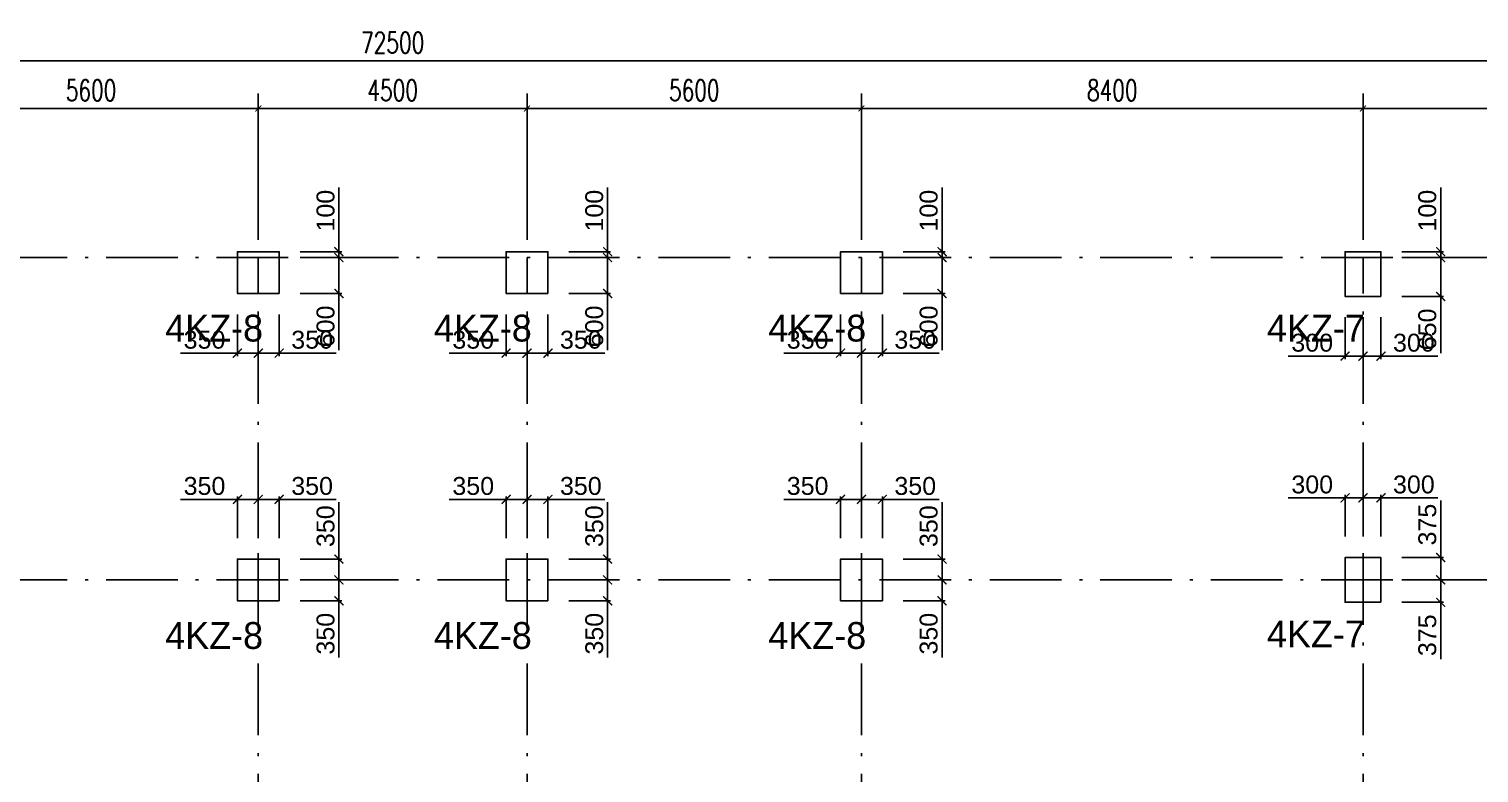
# Model space of a CAD drawing. Header units: millimetres. Extents: x -3831 to 465700, y 39900 to 106100.
# Drawn here: x 230160 to 254442, y 92665 to 105131 of the extents above; entities that cross this region are included whole.
import ezdxf

# ---------------------------------------------------------------- set-up
doc = ezdxf.new("R2010")
doc.units = ezdxf.units.MM
doc.linetypes.add('线型2', pattern=[1850, 1200, -300, 50, -300])
for name, color, linetype in [('AXIS', 3, 'Continuous'), ('column_dim', 90, 'Continuous'), ('DOTE', 10, '线型2')]:
    doc.layers.add(name, color=color, linetype=linetype)
doc.layers.add('S_Cl', color=2, linetype='Continuous', lineweight=25)
doc.layers.add('S_ColumFocus', color=2, linetype='Continuous', lineweight=9)
doc.styles.add('_TCH_DIM_T3', font='SIMPLEX', dxfattribs={"width": 0.705882, "bigfont": 'GBCBIG'})
doc.styles.get("Standard").update_dxf_attribs({"font": 'arial.ttf'})
doc.styles.add('xxxx', font='RIF.ttf')
doc.dimstyles.new('_TCH_ARCH&&100', dxfattribs={"dimtxt": 297.5, "dimasz": 100, "dimexe": 250, "dimexo": 300, "dimgap": 126.25, "dimtad": 1, "dimdec": 0, "dimzin": 0, "dimdsep": 46, "dimtxsty": '_TCH_DIM_T3', "dimblk": 'ARCHTICK', "dimcen": 0.09, "dimclrt": 7, "dimazin": 2, "dimtfac": 1, "dimtdec": 0, "dimtix": 1, "dimtmove": 2, "dimatfit": 3, "dimfxl": 100, "dimtolj": 1, "dimtzin": 0, "dimarcsym": 0})
doc.dimstyles.new('ISO-25', dxfattribs={"dimtxt": 2.5, "dimasz": 2.5, "dimexe": 1.25, "dimexo": 0.625, "dimtad": 1, "dimtxsty": 'Standard', "dimcen": 2.5, "dimadec": 0, "dimazin": 0, "dimtfac": 1, "dimtmove": 0, "dimatfit": 3, "dimfxl": 1, "dimarcsym": 0})

# ---------------------------------------------------------------- blocks, each defined once
blk = doc.blocks.new('_ArchTick')
at = {"color": 0, "linetype": 'ByBlock', "const_width": 0.15}
blk.add_lwpolyline([(-0.5, -0.5), (0.5, 0.5)], dxfattribs=at)
blk = doc.blocks.new('*D1062')
at = {"layer": 'column_dim', "color": 0, "lineweight": -2, "transparency": 16777216}
for p, q in [((253150, 101300), (253850, 101300)), ((253800, 101300), (253800, 100650)), ((253150, 100650), (253850, 100650)), ((253800, 100650), (253800, 99697))]:
    blk.add_line(p, q, dxfattribs=at)
at = {"layer": 'Defpoints', "color": 0, "transparency": 16777216}
for p in [(252800, 101300), (253800, 101300), (252800, 100650)]:
    blk.add_point(p, dxfattribs=at)
at = {"layer": 'column_dim', "color": 0, "lineweight": -2, "transparency": 16777216, "xscale": 150, "yscale": 150, "zscale": 150}
for p, rotation in [((253800, 101300), 90), ((253800, 100650), 270)]:
    blk.add_blockref('_ArchTick', p, dxfattribs=dict(at, rotation=rotation))
at = {"layer": 'column_dim', "color": 7, "transparency": 16777216, "insert": (253577, 100098), "char_height": 300, "attachment_point": 5, "rotation": 90}
blk.add_mtext('650', dxfattribs=at)
blk = doc.blocks.new('*D1063')
at = {"layer": 'column_dim', "color": 0, "lineweight": -2, "transparency": 16777216}
for p, q in [((253800, 101400), (253800, 102474)), ((253150, 101400), (253850, 101400)), ((253150, 101300), (253850, 101300)), ((253800, 101300), (253800, 101400)), ((253800, 101300), (253800, 101150))]:
    blk.add_line(p, q, dxfattribs=at)
at = {"layer": 'Defpoints', "color": 0, "transparency": 16777216}
for p in [(252800, 101400), (252800, 101300), (253800, 101300)]:
    blk.add_point(p, dxfattribs=at)
at = {"layer": 'column_dim', "color": 0, "lineweight": -2, "transparency": 16777216, "xscale": 150, "yscale": 150, "zscale": 150}
for p, rotation in [((253800, 101400), 270), ((253800, 101300), 90)]:
    blk.add_blockref('_ArchTick', p, dxfattribs=dict(at, rotation=rotation))
at = {"layer": 'column_dim', "color": 7, "transparency": 16777216, "insert": (253577, 102087), "char_height": 300, "attachment_point": 5, "rotation": 90}
blk.add_mtext('100', dxfattribs=at)
blk = doc.blocks.new('*D1064')
at = {"layer": 'column_dim', "color": 0, "lineweight": -2, "transparency": 16777216}
for p, q in [((252200, 100300), (252200, 99600)), ((252500, 100300), (252500, 99600)), ((252200, 99650), (251248, 99650)), ((252500, 99650), (252200, 99650))]:
    blk.add_line(p, q, dxfattribs=at)
at = {"layer": 'Defpoints', "color": 0, "transparency": 16777216}
for p in [(252200, 100650), (252500, 100650), (252500, 99650)]:
    blk.add_point(p, dxfattribs=at)
at = {"layer": 'column_dim', "color": 0, "lineweight": -2, "transparency": 16777216, "xscale": 150, "yscale": 150, "zscale": 150, "rotation": 180}
blk.add_blockref('_ArchTick', (252200, 99650), dxfattribs=at)
at = {"layer": 'column_dim', "color": 0, "lineweight": -2, "transparency": 16777216, "xscale": 150, "yscale": 150, "zscale": 150}
blk.add_blockref('_ArchTick', (252500, 99650), dxfattribs=at)
at = {"layer": 'column_dim', "color": 7, "transparency": 16777216, "insert": (251649, 99873), "char_height": 300, "attachment_point": 5}
blk.add_mtext('300', dxfattribs=at)
blk = doc.blocks.new('*D1065')
at = {"layer": 'column_dim', "color": 0, "lineweight": -2, "transparency": 16777216}
for p, q in [((252500, 100300), (252500, 99600)), ((252800, 100300), (252800, 99600)), ((252500, 99650), (252800, 99650)), ((252800, 99650), (253752, 99650))]:
    blk.add_line(p, q, dxfattribs=at)
at = {"layer": 'Defpoints', "color": 0, "transparency": 16777216}
for p in [(252500, 100650), (252800, 100650), (252500, 99650)]:
    blk.add_point(p, dxfattribs=at)
at = {"layer": 'column_dim', "color": 0, "lineweight": -2, "transparency": 16777216, "xscale": 150, "yscale": 150, "zscale": 150, "rotation": 180}
blk.add_blockref('_ArchTick', (252500, 99650), dxfattribs=at)
at = {"layer": 'column_dim', "color": 0, "lineweight": -2, "transparency": 16777216, "xscale": 150, "yscale": 150, "zscale": 150}
blk.add_blockref('_ArchTick', (252800, 99650), dxfattribs=at)
at = {"layer": 'column_dim', "color": 7, "transparency": 16777216, "insert": (253351, 99873), "char_height": 300, "attachment_point": 5}
blk.add_mtext('300', dxfattribs=at)
blk = doc.blocks.new('*D1066')
at = {"layer": 'column_dim', "color": 0, "lineweight": -2, "transparency": 16777216}
for p, q in [((253150, 95900), (253850, 95900)), ((253800, 95900), (253800, 95525)), ((253150, 95525), (253850, 95525)), ((253800, 95525), (253800, 94570))]:
    blk.add_line(p, q, dxfattribs=at)
at = {"layer": 'Defpoints', "color": 0, "transparency": 16777216}
for p in [(252800, 95900), (253800, 95900), (252800, 95525)]:
    blk.add_point(p, dxfattribs=at)
at = {"layer": 'column_dim', "color": 0, "lineweight": -2, "transparency": 16777216, "xscale": 150, "yscale": 150, "zscale": 150}
for p, rotation in [((253800, 95900), 90), ((253800, 95525), 270)]:
    blk.add_blockref('_ArchTick', p, dxfattribs=dict(at, rotation=rotation))
at = {"layer": 'column_dim', "color": 7, "transparency": 16777216, "insert": (253577, 94973), "char_height": 300, "attachment_point": 5, "rotation": 90}
blk.add_mtext('375', dxfattribs=at)
blk = doc.blocks.new('*D1067')
at = {"layer": 'column_dim', "color": 0, "lineweight": -2, "transparency": 16777216}
for p, q in [((253800, 96275), (253800, 97230)), ((253150, 96275), (253850, 96275)), ((253800, 95900), (253800, 96275)), ((253150, 95900), (253850, 95900))]:
    blk.add_line(p, q, dxfattribs=at)
at = {"layer": 'Defpoints', "color": 0, "transparency": 16777216}
for p in [(252800, 96275), (252800, 95900), (253800, 95900)]:
    blk.add_point(p, dxfattribs=at)
at = {"layer": 'column_dim', "color": 0, "lineweight": -2, "transparency": 16777216, "xscale": 150, "yscale": 150, "zscale": 150}
for p, rotation in [((253800, 96275), 90), ((253800, 95900), 270)]:
    blk.add_blockref('_ArchTick', p, dxfattribs=dict(at, rotation=rotation))
at = {"layer": 'column_dim', "color": 7, "transparency": 16777216, "insert": (253577, 96827), "char_height": 300, "attachment_point": 5, "rotation": 90}
blk.add_mtext('375', dxfattribs=at)
blk = doc.blocks.new('*D1068')
at = {"layer": 'column_dim', "color": 0, "lineweight": -2, "transparency": 16777216}
for p, q in [((252500, 96625), (252500, 97325)), ((252500, 97275), (252800, 97275)), ((252800, 96625), (252800, 97325)), ((252800, 97275), (253752, 97275))]:
    blk.add_line(p, q, dxfattribs=at)
at = {"layer": 'Defpoints', "color": 0, "transparency": 16777216}
for p in [(252500, 97275), (252500, 96275), (252800, 96275)]:
    blk.add_point(p, dxfattribs=at)
at = {"layer": 'column_dim', "color": 0, "lineweight": -2, "transparency": 16777216, "xscale": 150, "yscale": 150, "zscale": 150, "rotation": 180}
blk.add_blockref('_ArchTick', (252500, 97275), dxfattribs=at)
at = {"layer": 'column_dim', "color": 0, "lineweight": -2, "transparency": 16777216, "xscale": 150, "yscale": 150, "zscale": 150}
blk.add_blockref('_ArchTick', (252800, 97275), dxfattribs=at)
at = {"layer": 'column_dim', "color": 7, "transparency": 16777216, "insert": (253351, 97498), "char_height": 300, "attachment_point": 5}
blk.add_mtext('300', dxfattribs=at)
blk = doc.blocks.new('*D1069')
at = {"layer": 'column_dim', "color": 0, "lineweight": -2, "transparency": 16777216}
for p, q in [((252200, 97275), (251248, 97275)), ((252200, 96625), (252200, 97325)), ((252500, 97275), (252200, 97275)), ((252500, 96625), (252500, 97325))]:
    blk.add_line(p, q, dxfattribs=at)
at = {"layer": 'Defpoints', "color": 0, "transparency": 16777216}
for p in [(252500, 97275), (252200, 96275), (252500, 96275)]:
    blk.add_point(p, dxfattribs=at)
at = {"layer": 'column_dim', "color": 0, "lineweight": -2, "transparency": 16777216, "xscale": 150, "yscale": 150, "zscale": 150, "rotation": 180}
blk.add_blockref('_ArchTick', (252200, 97275), dxfattribs=at)
at = {"layer": 'column_dim', "color": 0, "lineweight": -2, "transparency": 16777216, "xscale": 150, "yscale": 150, "zscale": 150}
blk.add_blockref('_ArchTick', (252500, 97275), dxfattribs=at)
at = {"layer": 'column_dim', "color": 7, "transparency": 16777216, "insert": (251649, 97498), "char_height": 300, "attachment_point": 5}
blk.add_mtext('300', dxfattribs=at)
blk = doc.blocks.new('*D1094')
at = {"layer": 'column_dim', "color": 0, "lineweight": -2, "transparency": 16777216}
for p, q in [((244800, 101300), (245500, 101300)), ((245450, 101300), (245450, 100700)), ((244800, 100700), (245500, 100700)), ((245450, 100700), (245450, 99747))]:
    blk.add_line(p, q, dxfattribs=at)
at = {"layer": 'Defpoints', "color": 0, "transparency": 16777216}
for p in [(244450, 101300), (245450, 101300), (244450, 100700)]:
    blk.add_point(p, dxfattribs=at)
at = {"layer": 'column_dim', "color": 0, "lineweight": -2, "transparency": 16777216, "xscale": 150, "yscale": 150, "zscale": 150}
for p, rotation in [((245450, 101300), 90), ((245450, 100700), 270)]:
    blk.add_blockref('_ArchTick', p, dxfattribs=dict(at, rotation=rotation))
at = {"layer": 'column_dim', "color": 7, "transparency": 16777216, "insert": (245227, 100148), "char_height": 300, "attachment_point": 5, "rotation": 90}
blk.add_mtext('600', dxfattribs=at)
blk = doc.blocks.new('*D1095')
at = {"layer": 'column_dim', "color": 0, "lineweight": -2, "transparency": 16777216}
for p, q in [((245450, 101400), (245450, 102474)), ((244800, 101400), (245500, 101400)), ((244800, 101300), (245500, 101300)), ((245450, 101300), (245450, 101400)), ((245450, 101300), (245450, 101150))]:
    blk.add_line(p, q, dxfattribs=at)
at = {"layer": 'Defpoints', "color": 0, "transparency": 16777216}
for p in [(244450, 101400), (244450, 101300), (245450, 101300)]:
    blk.add_point(p, dxfattribs=at)
at = {"layer": 'column_dim', "color": 0, "lineweight": -2, "transparency": 16777216, "xscale": 150, "yscale": 150, "zscale": 150}
for p, rotation in [((245450, 101400), 270), ((245450, 101300), 90)]:
    blk.add_blockref('_ArchTick', p, dxfattribs=dict(at, rotation=rotation))
at = {"layer": 'column_dim', "color": 7, "transparency": 16777216, "insert": (245227, 102087), "char_height": 300, "attachment_point": 5, "rotation": 90}
blk.add_mtext('100', dxfattribs=at)
blk = doc.blocks.new('*D1096')
at = {"layer": 'column_dim', "color": 0, "lineweight": -2, "transparency": 16777216}
for p, q in [((243750, 100350), (243750, 99650)), ((244100, 100350), (244100, 99650)), ((243750, 99700), (242798, 99700)), ((244100, 99700), (243750, 99700))]:
    blk.add_line(p, q, dxfattribs=at)
at = {"layer": 'Defpoints', "color": 0, "transparency": 16777216}
for p in [(243750, 100700), (244100, 100700), (244100, 99700)]:
    blk.add_point(p, dxfattribs=at)
at = {"layer": 'column_dim', "color": 0, "lineweight": -2, "transparency": 16777216, "xscale": 150, "yscale": 150, "zscale": 150, "rotation": 180}
blk.add_blockref('_ArchTick', (243750, 99700), dxfattribs=at)
at = {"layer": 'column_dim', "color": 0, "lineweight": -2, "transparency": 16777216, "xscale": 150, "yscale": 150, "zscale": 150}
blk.add_blockref('_ArchTick', (244100, 99700), dxfattribs=at)
at = {"layer": 'column_dim', "color": 7, "transparency": 16777216, "insert": (243199, 99923), "char_height": 300, "attachment_point": 5}
blk.add_mtext('350', dxfattribs=at)
blk = doc.blocks.new('*D1097')
at = {"layer": 'column_dim', "color": 0, "lineweight": -2, "transparency": 16777216}
for p, q in [((244100, 100350), (244100, 99650)), ((244450, 100350), (244450, 99650)), ((244100, 99700), (244450, 99700)), ((244450, 99700), (245402, 99700))]:
    blk.add_line(p, q, dxfattribs=at)
at = {"layer": 'Defpoints', "color": 0, "transparency": 16777216}
for p in [(244100, 100700), (244450, 100700), (244100, 99700)]:
    blk.add_point(p, dxfattribs=at)
at = {"layer": 'column_dim', "color": 0, "lineweight": -2, "transparency": 16777216, "xscale": 150, "yscale": 150, "zscale": 150, "rotation": 180}
blk.add_blockref('_ArchTick', (244100, 99700), dxfattribs=at)
at = {"layer": 'column_dim', "color": 0, "lineweight": -2, "transparency": 16777216, "xscale": 150, "yscale": 150, "zscale": 150}
blk.add_blockref('_ArchTick', (244450, 99700), dxfattribs=at)
at = {"layer": 'column_dim', "color": 7, "transparency": 16777216, "insert": (245001, 99923), "char_height": 300, "attachment_point": 5}
blk.add_mtext('350', dxfattribs=at)
blk = doc.blocks.new('*D1098')
at = {"layer": 'column_dim', "color": 0, "lineweight": -2, "transparency": 16777216}
for p, q in [((244800, 95900), (245500, 95900)), ((245450, 95900), (245450, 95550)), ((244800, 95550), (245500, 95550)), ((245450, 95550), (245450, 94598))]:
    blk.add_line(p, q, dxfattribs=at)
at = {"layer": 'Defpoints', "color": 0, "transparency": 16777216}
for p in [(244450, 95900), (245450, 95900), (244450, 95550)]:
    blk.add_point(p, dxfattribs=at)
at = {"layer": 'column_dim', "color": 0, "lineweight": -2, "transparency": 16777216, "xscale": 150, "yscale": 150, "zscale": 150}
for p, rotation in [((245450, 95900), 90), ((245450, 95550), 270)]:
    blk.add_blockref('_ArchTick', p, dxfattribs=dict(at, rotation=rotation))
at = {"layer": 'column_dim', "color": 7, "transparency": 16777216, "insert": (245227, 94999), "char_height": 300, "attachment_point": 5, "rotation": 90}
blk.add_mtext('350', dxfattribs=at)
blk = doc.blocks.new('*D1099')
at = {"layer": 'column_dim', "color": 0, "lineweight": -2, "transparency": 16777216}
for p, q in [((245450, 96250), (245450, 97202)), ((244800, 96250), (245500, 96250)), ((245450, 95900), (245450, 96250)), ((244800, 95900), (245500, 95900))]:
    blk.add_line(p, q, dxfattribs=at)
at = {"layer": 'Defpoints', "color": 0, "transparency": 16777216}
for p in [(244450, 96250), (244450, 95900), (245450, 95900)]:
    blk.add_point(p, dxfattribs=at)
at = {"layer": 'column_dim', "color": 0, "lineweight": -2, "transparency": 16777216, "xscale": 150, "yscale": 150, "zscale": 150}
for p, rotation in [((245450, 96250), 90), ((245450, 95900), 270)]:
    blk.add_blockref('_ArchTick', p, dxfattribs=dict(at, rotation=rotation))
at = {"layer": 'column_dim', "color": 7, "transparency": 16777216, "insert": (245227, 96801), "char_height": 300, "attachment_point": 5, "rotation": 90}
blk.add_mtext('350', dxfattribs=at)
blk = doc.blocks.new('*D1100')
at = {"layer": 'column_dim', "color": 0, "lineweight": -2, "transparency": 16777216}
for p, q in [((244100, 96600), (244100, 97300)), ((244100, 97250), (244450, 97250)), ((244450, 96600), (244450, 97300)), ((244450, 97250), (245402, 97250))]:
    blk.add_line(p, q, dxfattribs=at)
at = {"layer": 'Defpoints', "color": 0, "transparency": 16777216}
for p in [(244100, 97250), (244100, 96250), (244450, 96250)]:
    blk.add_point(p, dxfattribs=at)
at = {"layer": 'column_dim', "color": 0, "lineweight": -2, "transparency": 16777216, "xscale": 150, "yscale": 150, "zscale": 150, "rotation": 180}
blk.add_blockref('_ArchTick', (244100, 97250), dxfattribs=at)
at = {"layer": 'column_dim', "color": 0, "lineweight": -2, "transparency": 16777216, "xscale": 150, "yscale": 150, "zscale": 150}
blk.add_blockref('_ArchTick', (244450, 97250), dxfattribs=at)
at = {"layer": 'column_dim', "color": 7, "transparency": 16777216, "insert": (245001, 97473), "char_height": 300, "attachment_point": 5}
blk.add_mtext('350', dxfattribs=at)
blk = doc.blocks.new('*D1101')
at = {"layer": 'column_dim', "color": 0, "lineweight": -2, "transparency": 16777216}
for p, q in [((243750, 97250), (242798, 97250)), ((243750, 96600), (243750, 97300)), ((244100, 97250), (243750, 97250)), ((244100, 96600), (244100, 97300))]:
    blk.add_line(p, q, dxfattribs=at)
at = {"layer": 'Defpoints', "color": 0, "transparency": 16777216}
for p in [(244100, 97250), (243750, 96250), (244100, 96250)]:
    blk.add_point(p, dxfattribs=at)
at = {"layer": 'column_dim', "color": 0, "lineweight": -2, "transparency": 16777216, "xscale": 150, "yscale": 150, "zscale": 150, "rotation": 180}
blk.add_blockref('_ArchTick', (243750, 97250), dxfattribs=at)
at = {"layer": 'column_dim', "color": 0, "lineweight": -2, "transparency": 16777216, "xscale": 150, "yscale": 150, "zscale": 150}
blk.add_blockref('_ArchTick', (244100, 97250), dxfattribs=at)
at = {"layer": 'column_dim', "color": 7, "transparency": 16777216, "insert": (243199, 97473), "char_height": 300, "attachment_point": 5}
blk.add_mtext('350', dxfattribs=at)
blk = doc.blocks.new('*D1122')
at = {"layer": 'column_dim', "color": 0, "lineweight": -2, "transparency": 16777216}
for p, q in [((239200, 101300), (239900, 101300)), ((239850, 101300), (239850, 100700)), ((239200, 100700), (239900, 100700)), ((239850, 100700), (239850, 99747))]:
    blk.add_line(p, q, dxfattribs=at)
at = {"layer": 'Defpoints', "color": 0, "transparency": 16777216}
for p in [(238850, 101300), (239850, 101300), (238850, 100700)]:
    blk.add_point(p, dxfattribs=at)
at = {"layer": 'column_dim', "color": 0, "lineweight": -2, "transparency": 16777216, "xscale": 150, "yscale": 150, "zscale": 150}
for p, rotation in [((239850, 101300), 90), ((239850, 100700), 270)]:
    blk.add_blockref('_ArchTick', p, dxfattribs=dict(at, rotation=rotation))
at = {"layer": 'column_dim', "color": 7, "transparency": 16777216, "insert": (239627, 100148), "char_height": 300, "attachment_point": 5, "rotation": 90}
blk.add_mtext('600', dxfattribs=at)
blk = doc.blocks.new('*D1123')
at = {"layer": 'column_dim', "color": 0, "lineweight": -2, "transparency": 16777216}
for p, q in [((239850, 101400), (239850, 102474)), ((239200, 101400), (239900, 101400)), ((239200, 101300), (239900, 101300)), ((239850, 101300), (239850, 101400)), ((239850, 101300), (239850, 101150))]:
    blk.add_line(p, q, dxfattribs=at)
at = {"layer": 'Defpoints', "color": 0, "transparency": 16777216}
for p in [(238850, 101400), (238850, 101300), (239850, 101300)]:
    blk.add_point(p, dxfattribs=at)
at = {"layer": 'column_dim', "color": 0, "lineweight": -2, "transparency": 16777216, "xscale": 150, "yscale": 150, "zscale": 150}
for p, rotation in [((239850, 101400), 270), ((239850, 101300), 90)]:
    blk.add_blockref('_ArchTick', p, dxfattribs=dict(at, rotation=rotation))
at = {"layer": 'column_dim', "color": 7, "transparency": 16777216, "insert": (239627, 102087), "char_height": 300, "attachment_point": 5, "rotation": 90}
blk.add_mtext('100', dxfattribs=at)
blk = doc.blocks.new('*D1124')
at = {"layer": 'column_dim', "color": 0, "lineweight": -2, "transparency": 16777216}
for p, q in [((238150, 100350), (238150, 99650)), ((238500, 100350), (238500, 99650)), ((238150, 99700), (237198, 99700)), ((238500, 99700), (238150, 99700))]:
    blk.add_line(p, q, dxfattribs=at)
at = {"layer": 'Defpoints', "color": 0, "transparency": 16777216}
for p in [(238150, 100700), (238500, 100700), (238500, 99700)]:
    blk.add_point(p, dxfattribs=at)
at = {"layer": 'column_dim', "color": 0, "lineweight": -2, "transparency": 16777216, "xscale": 150, "yscale": 150, "zscale": 150, "rotation": 180}
blk.add_blockref('_ArchTick', (238150, 99700), dxfattribs=at)
at = {"layer": 'column_dim', "color": 0, "lineweight": -2, "transparency": 16777216, "xscale": 150, "yscale": 150, "zscale": 150}
blk.add_blockref('_ArchTick', (238500, 99700), dxfattribs=at)
at = {"layer": 'column_dim', "color": 7, "transparency": 16777216, "insert": (237599, 99923), "char_height": 300, "attachment_point": 5}
blk.add_mtext('350', dxfattribs=at)
blk = doc.blocks.new('*D1125')
at = {"layer": 'column_dim', "color": 0, "lineweight": -2, "transparency": 16777216}
for p, q in [((238500, 100350), (238500, 99650)), ((238850, 100350), (238850, 99650)), ((238500, 99700), (238850, 99700)), ((238850, 99700), (239802, 99700))]:
    blk.add_line(p, q, dxfattribs=at)
at = {"layer": 'Defpoints', "color": 0, "transparency": 16777216}
for p in [(238500, 100700), (238850, 100700), (238500, 99700)]:
    blk.add_point(p, dxfattribs=at)
at = {"layer": 'column_dim', "color": 0, "lineweight": -2, "transparency": 16777216, "xscale": 150, "yscale": 150, "zscale": 150, "rotation": 180}
blk.add_blockref('_ArchTick', (238500, 99700), dxfattribs=at)
at = {"layer": 'column_dim', "color": 0, "lineweight": -2, "transparency": 16777216, "xscale": 150, "yscale": 150, "zscale": 150}
blk.add_blockref('_ArchTick', (238850, 99700), dxfattribs=at)
at = {"layer": 'column_dim', "color": 7, "transparency": 16777216, "insert": (239401, 99923), "char_height": 300, "attachment_point": 5}
blk.add_mtext('350', dxfattribs=at)
blk = doc.blocks.new('*D1126')
at = {"layer": 'column_dim', "color": 0, "lineweight": -2, "transparency": 16777216}
for p, q in [((239200, 95900), (239900, 95900)), ((239850, 95900), (239850, 95550)), ((239200, 95550), (239900, 95550)), ((239850, 95550), (239850, 94598))]:
    blk.add_line(p, q, dxfattribs=at)
at = {"layer": 'Defpoints', "color": 0, "transparency": 16777216}
for p in [(238850, 95900), (239850, 95900), (238850, 95550)]:
    blk.add_point(p, dxfattribs=at)
at = {"layer": 'column_dim', "color": 0, "lineweight": -2, "transparency": 16777216, "xscale": 150, "yscale": 150, "zscale": 150}
for p, rotation in [((239850, 95900), 90), ((239850, 95550), 270)]:
    blk.add_blockref('_ArchTick', p, dxfattribs=dict(at, rotation=rotation))
at = {"layer": 'column_dim', "color": 7, "transparency": 16777216, "insert": (239627, 94999), "char_height": 300, "attachment_point": 5, "rotation": 90}
blk.add_mtext('350', dxfattribs=at)
blk = doc.blocks.new('*D1127')
at = {"layer": 'column_dim', "color": 0, "lineweight": -2, "transparency": 16777216}
for p, q in [((239850, 96250), (239850, 97202)), ((239200, 96250), (239900, 96250)), ((239850, 95900), (239850, 96250)), ((239200, 95900), (239900, 95900))]:
    blk.add_line(p, q, dxfattribs=at)
at = {"layer": 'Defpoints', "color": 0, "transparency": 16777216}
for p in [(238850, 96250), (238850, 95900), (239850, 95900)]:
    blk.add_point(p, dxfattribs=at)
at = {"layer": 'column_dim', "color": 0, "lineweight": -2, "transparency": 16777216, "xscale": 150, "yscale": 150, "zscale": 150}
for p, rotation in [((239850, 96250), 90), ((239850, 95900), 270)]:
    blk.add_blockref('_ArchTick', p, dxfattribs=dict(at, rotation=rotation))
at = {"layer": 'column_dim', "color": 7, "transparency": 16777216, "insert": (239627, 96801), "char_height": 300, "attachment_point": 5, "rotation": 90}
blk.add_mtext('350', dxfattribs=at)
blk = doc.blocks.new('*D1128')
at = {"layer": 'column_dim', "color": 0, "lineweight": -2, "transparency": 16777216}
for p, q in [((238500, 96600), (238500, 97300)), ((238500, 97250), (238850, 97250)), ((238850, 96600), (238850, 97300)), ((238850, 97250), (239802, 97250))]:
    blk.add_line(p, q, dxfattribs=at)
at = {"layer": 'Defpoints', "color": 0, "transparency": 16777216}
for p in [(238500, 97250), (238500, 96250), (238850, 96250)]:
    blk.add_point(p, dxfattribs=at)
at = {"layer": 'column_dim', "color": 0, "lineweight": -2, "transparency": 16777216, "xscale": 150, "yscale": 150, "zscale": 150, "rotation": 180}
blk.add_blockref('_ArchTick', (238500, 97250), dxfattribs=at)
at = {"layer": 'column_dim', "color": 0, "lineweight": -2, "transparency": 16777216, "xscale": 150, "yscale": 150, "zscale": 150}
blk.add_blockref('_ArchTick', (238850, 97250), dxfattribs=at)
at = {"layer": 'column_dim', "color": 7, "transparency": 16777216, "insert": (239401, 97473), "char_height": 300, "attachment_point": 5}
blk.add_mtext('350', dxfattribs=at)
blk = doc.blocks.new('*D1129')
at = {"layer": 'column_dim', "color": 0, "lineweight": -2, "transparency": 16777216}
for p, q in [((238150, 97250), (237198, 97250)), ((238150, 96600), (238150, 97300)), ((238500, 97250), (238150, 97250)), ((238500, 96600), (238500, 97300))]:
    blk.add_line(p, q, dxfattribs=at)
at = {"layer": 'Defpoints', "color": 0, "transparency": 16777216}
for p in [(238500, 97250), (238150, 96250), (238500, 96250)]:
    blk.add_point(p, dxfattribs=at)
at = {"layer": 'column_dim', "color": 0, "lineweight": -2, "transparency": 16777216, "xscale": 150, "yscale": 150, "zscale": 150, "rotation": 180}
blk.add_blockref('_ArchTick', (238150, 97250), dxfattribs=at)
at = {"layer": 'column_dim', "color": 0, "lineweight": -2, "transparency": 16777216, "xscale": 150, "yscale": 150, "zscale": 150}
blk.add_blockref('_ArchTick', (238500, 97250), dxfattribs=at)
at = {"layer": 'column_dim', "color": 7, "transparency": 16777216, "insert": (237599, 97473), "char_height": 300, "attachment_point": 5}
blk.add_mtext('350', dxfattribs=at)
blk = doc.blocks.new('*D1146')
at = {"layer": 'column_dim', "color": 0, "lineweight": -2, "transparency": 16777216}
for p, q in [((234700, 101300), (235400, 101300)), ((235350, 101300), (235350, 100700)), ((234700, 100700), (235400, 100700)), ((235350, 100700), (235350, 99747))]:
    blk.add_line(p, q, dxfattribs=at)
at = {"layer": 'Defpoints', "color": 0, "transparency": 16777216}
for p in [(234350, 101300), (235350, 101300), (234350, 100700)]:
    blk.add_point(p, dxfattribs=at)
at = {"layer": 'column_dim', "color": 0, "lineweight": -2, "transparency": 16777216, "xscale": 150, "yscale": 150, "zscale": 150}
for p, rotation in [((235350, 101300), 90), ((235350, 100700), 270)]:
    blk.add_blockref('_ArchTick', p, dxfattribs=dict(at, rotation=rotation))
at = {"layer": 'column_dim', "color": 7, "transparency": 16777216, "insert": (235127, 100148), "char_height": 300, "attachment_point": 5, "rotation": 90}
blk.add_mtext('600', dxfattribs=at)
blk = doc.blocks.new('*D1147')
at = {"layer": 'column_dim', "color": 0, "lineweight": -2, "transparency": 16777216}
for p, q in [((235350, 101400), (235350, 102474)), ((234700, 101400), (235400, 101400)), ((234700, 101300), (235400, 101300)), ((235350, 101300), (235350, 101400)), ((235350, 101300), (235350, 101150))]:
    blk.add_line(p, q, dxfattribs=at)
at = {"layer": 'Defpoints', "color": 0, "transparency": 16777216}
for p in [(234350, 101400), (234350, 101300), (235350, 101300)]:
    blk.add_point(p, dxfattribs=at)
at = {"layer": 'column_dim', "color": 0, "lineweight": -2, "transparency": 16777216, "xscale": 150, "yscale": 150, "zscale": 150}
for p, rotation in [((235350, 101400), 270), ((235350, 101300), 90)]:
    blk.add_blockref('_ArchTick', p, dxfattribs=dict(at, rotation=rotation))
at = {"layer": 'column_dim', "color": 7, "transparency": 16777216, "insert": (235127, 102087), "char_height": 300, "attachment_point": 5, "rotation": 90}
blk.add_mtext('100', dxfattribs=at)
blk = doc.blocks.new('*D1148')
at = {"layer": 'column_dim', "color": 0, "lineweight": -2, "transparency": 16777216}
for p, q in [((233650, 100350), (233650, 99650)), ((234000, 100350), (234000, 99650)), ((233650, 99700), (232698, 99700)), ((234000, 99700), (233650, 99700))]:
    blk.add_line(p, q, dxfattribs=at)
at = {"layer": 'Defpoints', "color": 0, "transparency": 16777216}
for p in [(233650, 100700), (234000, 100700), (234000, 99700)]:
    blk.add_point(p, dxfattribs=at)
at = {"layer": 'column_dim', "color": 0, "lineweight": -2, "transparency": 16777216, "xscale": 150, "yscale": 150, "zscale": 150, "rotation": 180}
blk.add_blockref('_ArchTick', (233650, 99700), dxfattribs=at)
at = {"layer": 'column_dim', "color": 0, "lineweight": -2, "transparency": 16777216, "xscale": 150, "yscale": 150, "zscale": 150}
blk.add_blockref('_ArchTick', (234000, 99700), dxfattribs=at)
at = {"layer": 'column_dim', "color": 7, "transparency": 16777216, "insert": (233099, 99923), "char_height": 300, "attachment_point": 5}
blk.add_mtext('350', dxfattribs=at)
blk = doc.blocks.new('*D1149')
at = {"layer": 'column_dim', "color": 0, "lineweight": -2, "transparency": 16777216}
for p, q in [((234000, 100350), (234000, 99650)), ((234350, 100350), (234350, 99650)), ((234000, 99700), (234350, 99700)), ((234350, 99700), (235302, 99700))]:
    blk.add_line(p, q, dxfattribs=at)
at = {"layer": 'Defpoints', "color": 0, "transparency": 16777216}
for p in [(234000, 100700), (234350, 100700), (234000, 99700)]:
    blk.add_point(p, dxfattribs=at)
at = {"layer": 'column_dim', "color": 0, "lineweight": -2, "transparency": 16777216, "xscale": 150, "yscale": 150, "zscale": 150, "rotation": 180}
blk.add_blockref('_ArchTick', (234000, 99700), dxfattribs=at)
at = {"layer": 'column_dim', "color": 0, "lineweight": -2, "transparency": 16777216, "xscale": 150, "yscale": 150, "zscale": 150}
blk.add_blockref('_ArchTick', (234350, 99700), dxfattribs=at)
at = {"layer": 'column_dim', "color": 7, "transparency": 16777216, "insert": (234901, 99923), "char_height": 300, "attachment_point": 5}
blk.add_mtext('350', dxfattribs=at)
blk = doc.blocks.new('*D1150')
at = {"layer": 'column_dim', "color": 0, "lineweight": -2, "transparency": 16777216}
for p, q in [((234700, 95900), (235400, 95900)), ((235350, 95900), (235350, 95550)), ((234700, 95550), (235400, 95550)), ((235350, 95550), (235350, 94598))]:
    blk.add_line(p, q, dxfattribs=at)
at = {"layer": 'Defpoints', "color": 0, "transparency": 16777216}
for p in [(234350, 95900), (235350, 95900), (234350, 95550)]:
    blk.add_point(p, dxfattribs=at)
at = {"layer": 'column_dim', "color": 0, "lineweight": -2, "transparency": 16777216, "xscale": 150, "yscale": 150, "zscale": 150}
for p, rotation in [((235350, 95900), 90), ((235350, 95550), 270)]:
    blk.add_blockref('_ArchTick', p, dxfattribs=dict(at, rotation=rotation))
at = {"layer": 'column_dim', "color": 7, "transparency": 16777216, "insert": (235127, 94999), "char_height": 300, "attachment_point": 5, "rotation": 90}
blk.add_mtext('350', dxfattribs=at)
blk = doc.blocks.new('*D1151')
at = {"layer": 'column_dim', "color": 0, "lineweight": -2, "transparency": 16777216}
for p, q in [((235350, 96250), (235350, 97202)), ((234700, 96250), (235400, 96250)), ((235350, 95900), (235350, 96250)), ((234700, 95900), (235400, 95900))]:
    blk.add_line(p, q, dxfattribs=at)
at = {"layer": 'Defpoints', "color": 0, "transparency": 16777216}
for p in [(234350, 96250), (234350, 95900), (235350, 95900)]:
    blk.add_point(p, dxfattribs=at)
at = {"layer": 'column_dim', "color": 0, "lineweight": -2, "transparency": 16777216, "xscale": 150, "yscale": 150, "zscale": 150}
for p, rotation in [((235350, 96250), 90), ((235350, 95900), 270)]:
    blk.add_blockref('_ArchTick', p, dxfattribs=dict(at, rotation=rotation))
at = {"layer": 'column_dim', "color": 7, "transparency": 16777216, "insert": (235127, 96801), "char_height": 300, "attachment_point": 5, "rotation": 90}
blk.add_mtext('350', dxfattribs=at)
blk = doc.blocks.new('*D1152')
at = {"layer": 'column_dim', "color": 0, "lineweight": -2, "transparency": 16777216}
for p, q in [((234000, 96600), (234000, 97300)), ((234000, 97250), (234350, 97250)), ((234350, 96600), (234350, 97300)), ((234350, 97250), (235302, 97250))]:
    blk.add_line(p, q, dxfattribs=at)
at = {"layer": 'Defpoints', "color": 0, "transparency": 16777216}
for p in [(234000, 97250), (234000, 96250), (234350, 96250)]:
    blk.add_point(p, dxfattribs=at)
at = {"layer": 'column_dim', "color": 0, "lineweight": -2, "transparency": 16777216, "xscale": 150, "yscale": 150, "zscale": 150, "rotation": 180}
blk.add_blockref('_ArchTick', (234000, 97250), dxfattribs=at)
at = {"layer": 'column_dim', "color": 0, "lineweight": -2, "transparency": 16777216, "xscale": 150, "yscale": 150, "zscale": 150}
blk.add_blockref('_ArchTick', (234350, 97250), dxfattribs=at)
at = {"layer": 'column_dim', "color": 7, "transparency": 16777216, "insert": (234901, 97473), "char_height": 300, "attachment_point": 5}
blk.add_mtext('350', dxfattribs=at)
blk = doc.blocks.new('*D1153')
at = {"layer": 'column_dim', "color": 0, "lineweight": -2, "transparency": 16777216}
for p, q in [((233650, 97250), (232698, 97250)), ((233650, 96600), (233650, 97300)), ((234000, 97250), (233650, 97250)), ((234000, 96600), (234000, 97300))]:
    blk.add_line(p, q, dxfattribs=at)
at = {"layer": 'Defpoints', "color": 0, "transparency": 16777216}
for p in [(234000, 97250), (233650, 96250), (234000, 96250)]:
    blk.add_point(p, dxfattribs=at)
at = {"layer": 'column_dim', "color": 0, "lineweight": -2, "transparency": 16777216, "xscale": 150, "yscale": 150, "zscale": 150, "rotation": 180}
blk.add_blockref('_ArchTick', (233650, 97250), dxfattribs=at)
at = {"layer": 'column_dim', "color": 0, "lineweight": -2, "transparency": 16777216, "xscale": 150, "yscale": 150, "zscale": 150}
blk.add_blockref('_ArchTick', (234000, 97250), dxfattribs=at)
at = {"layer": 'column_dim', "color": 7, "transparency": 16777216, "insert": (233099, 97473), "char_height": 300, "attachment_point": 5}
blk.add_mtext('350', dxfattribs=at)
blk = doc.blocks.new('*D2395')
at = {"layer": 'AXIS', "color": 0, "lineweight": -2, "transparency": 16777216}
for p, q in [((200000, 101600), (200000, 104850)), ((272500, 101600), (272500, 104850)), ((200000, 104600), (272500, 104600))]:
    blk.add_line(p, q, dxfattribs=at)
at = {"layer": 'Defpoints', "color": 0, "transparency": 16777216}
for p in [(272500, 104600), (200000, 101300), (272500, 101300)]:
    blk.add_point(p, dxfattribs=at)
at = {"layer": 'AXIS', "color": 0, "lineweight": -2, "transparency": 16777216, "xscale": 100, "yscale": 100, "zscale": 100, "rotation": 180}
blk.add_blockref('_ArchTick', (200000, 104600), dxfattribs=at)
at = {"layer": 'AXIS', "color": 0, "lineweight": -2, "transparency": 16777216, "xscale": 100, "yscale": 100, "zscale": 100}
blk.add_blockref('_ArchTick', (272500, 104600), dxfattribs=at)
at = {"layer": 'AXIS', "color": 7, "transparency": 16777216, "insert": (236250, 104901.25), "char_height": 350, "attachment_point": 5, "style": '_TCH_DIM_T3'}
blk.add_mtext('\\A1;72500', dxfattribs=at)
blk = doc.blocks.new('*D2400')
at = {"layer": 'AXIS', "color": 0, "lineweight": -2, "transparency": 16777216}
for p, q in [((228400, 101600), (228400, 104050)), ((234000, 101600), (234000, 104050)), ((228400, 103800), (234000, 103800))]:
    blk.add_line(p, q, dxfattribs=at)
at = {"layer": 'Defpoints', "color": 0, "transparency": 16777216}
for p in [(234000, 103800), (228400, 101300), (234000, 101300)]:
    blk.add_point(p, dxfattribs=at)
at = {"layer": 'AXIS', "color": 0, "lineweight": -2, "transparency": 16777216, "xscale": 100, "yscale": 100, "zscale": 100, "rotation": 180}
blk.add_blockref('_ArchTick', (228400, 103800), dxfattribs=at)
at = {"layer": 'AXIS', "color": 0, "lineweight": -2, "transparency": 16777216, "xscale": 100, "yscale": 100, "zscale": 100}
blk.add_blockref('_ArchTick', (234000, 103800), dxfattribs=at)
at = {"layer": 'AXIS', "color": 7, "transparency": 16777216, "insert": (231200, 104101.25), "char_height": 350, "attachment_point": 5, "style": '_TCH_DIM_T3'}
blk.add_mtext('\\A1;5600', dxfattribs=at)
blk = doc.blocks.new('*D2401')
at = {"layer": 'AXIS', "color": 0, "lineweight": -2, "transparency": 16777216}
for p, q in [((234000, 101600), (234000, 104050)), ((238500, 101600), (238500, 104050)), ((234000, 103800), (238500, 103800))]:
    blk.add_line(p, q, dxfattribs=at)
at = {"layer": 'Defpoints', "color": 0, "transparency": 16777216}
for p in [(238500, 103800), (234000, 101300), (238500, 101300)]:
    blk.add_point(p, dxfattribs=at)
at = {"layer": 'AXIS', "color": 0, "lineweight": -2, "transparency": 16777216, "xscale": 100, "yscale": 100, "zscale": 100, "rotation": 180}
blk.add_blockref('_ArchTick', (234000, 103800), dxfattribs=at)
at = {"layer": 'AXIS', "color": 0, "lineweight": -2, "transparency": 16777216, "xscale": 100, "yscale": 100, "zscale": 100}
blk.add_blockref('_ArchTick', (238500, 103800), dxfattribs=at)
at = {"layer": 'AXIS', "color": 7, "transparency": 16777216, "insert": (236250, 104101.25), "char_height": 350, "attachment_point": 5, "style": '_TCH_DIM_T3'}
blk.add_mtext('\\A1;4500', dxfattribs=at)
blk = doc.blocks.new('*D2402')
at = {"layer": 'AXIS', "color": 0, "lineweight": -2, "transparency": 16777216}
for p, q in [((238500, 101600), (238500, 104050)), ((244100, 101600), (244100, 104050)), ((238500, 103800), (244100, 103800))]:
    blk.add_line(p, q, dxfattribs=at)
at = {"layer": 'Defpoints', "color": 0, "transparency": 16777216}
for p in [(244100, 103800), (238500, 101300), (244100, 101300)]:
    blk.add_point(p, dxfattribs=at)
at = {"layer": 'AXIS', "color": 0, "lineweight": -2, "transparency": 16777216, "xscale": 100, "yscale": 100, "zscale": 100, "rotation": 180}
blk.add_blockref('_ArchTick', (238500, 103800), dxfattribs=at)
at = {"layer": 'AXIS', "color": 0, "lineweight": -2, "transparency": 16777216, "xscale": 100, "yscale": 100, "zscale": 100}
blk.add_blockref('_ArchTick', (244100, 103800), dxfattribs=at)
at = {"layer": 'AXIS', "color": 7, "transparency": 16777216, "insert": (241300, 104101.25), "char_height": 350, "attachment_point": 5, "style": '_TCH_DIM_T3'}
blk.add_mtext('\\A1;5600', dxfattribs=at)
blk = doc.blocks.new('*D2403')
at = {"layer": 'AXIS', "color": 0, "lineweight": -2, "transparency": 16777216}
for p, q in [((244100, 101600), (244100, 104050)), ((252500, 101600), (252500, 104050)), ((244100, 103800), (252500, 103800))]:
    blk.add_line(p, q, dxfattribs=at)
at = {"layer": 'Defpoints', "color": 0, "transparency": 16777216}
for p in [(252500, 103800), (244100, 101300), (252500, 101300)]:
    blk.add_point(p, dxfattribs=at)
at = {"layer": 'AXIS', "color": 0, "lineweight": -2, "transparency": 16777216, "xscale": 100, "yscale": 100, "zscale": 100, "rotation": 180}
blk.add_blockref('_ArchTick', (244100, 103800), dxfattribs=at)
at = {"layer": 'AXIS', "color": 0, "lineweight": -2, "transparency": 16777216, "xscale": 100, "yscale": 100, "zscale": 100}
blk.add_blockref('_ArchTick', (252500, 103800), dxfattribs=at)
at = {"layer": 'AXIS', "color": 7, "transparency": 16777216, "insert": (248300, 104101.25), "char_height": 350, "attachment_point": 5, "style": '_TCH_DIM_T3'}
blk.add_mtext('\\A1;8400', dxfattribs=at)
blk = doc.blocks.new('*D2404')
at = {"layer": 'AXIS', "color": 0, "lineweight": -2, "transparency": 16777216}
for p, q in [((252500, 101600), (252500, 104050)), ((260900, 101600), (260900, 104050)), ((252500, 103800), (260900, 103800))]:
    blk.add_line(p, q, dxfattribs=at)
at = {"layer": 'Defpoints', "color": 0, "transparency": 16777216}
for p in [(260900, 103800), (252500, 101300), (260900, 101300)]:
    blk.add_point(p, dxfattribs=at)
at = {"layer": 'AXIS', "color": 0, "lineweight": -2, "transparency": 16777216, "xscale": 100, "yscale": 100, "zscale": 100, "rotation": 180}
blk.add_blockref('_ArchTick', (252500, 103800), dxfattribs=at)
at = {"layer": 'AXIS', "color": 0, "lineweight": -2, "transparency": 16777216, "xscale": 100, "yscale": 100, "zscale": 100}
blk.add_blockref('_ArchTick', (260900, 103800), dxfattribs=at)
at = {"layer": 'AXIS', "color": 7, "transparency": 16777216, "insert": (256700, 104101.25), "char_height": 350, "attachment_point": 5, "style": '_TCH_DIM_T3'}
blk.add_mtext('\\A1;8400', dxfattribs=at)

msp = doc.modelspace()

# ---------------------------------------------------------------- linework, layer by layer
at = {"layer": 'DOTE'}
for p, q in [((200000, 101300), (272500, 101300)), ((234000, 60000), (234000, 101300)), ((238500, 60000), (238500, 101300)), ((244100, 60000), (244100, 101300)), ((252500, 60000), (252500, 101300)), ((200000, 95900), (272500, 95900))]:
    msp.add_line(p, q, dxfattribs=at)
at = {"layer": 'S_Cl'}
for points in [[(234350, 100700), (234350, 101400), (233650, 101400), (233650, 100700)], [(238850, 100700), (238850, 101400), (238150, 101400), (238150, 100700)], [(244450, 100700), (244450, 101400), (243750, 101400), (243750, 100700)], [(252800, 100650), (252800, 101400), (252200, 101400), (252200, 100650)], [(234350, 95550), (234350, 96250), (233650, 96250), (233650, 95550)], [(238850, 95550), (238850, 96250), (238150, 96250), (238150, 95550)], [(244450, 95550), (244450, 96250), (243750, 96250), (243750, 95550)], [(252800, 95525), (252800, 96275), (252200, 96275), (252200, 95525)]]:
    msp.add_lwpolyline(points, close=True, dxfattribs=at)

# ---------------------------------------------------------------- texts
at = {"layer": 'S_ColumFocus', "char_height": 450, "attachment_point": 1, "style": 'xxxx'}
for s, insert, width in [('4KZ-8', (232440.98346, 100344.37245), 770.5), ('4KZ-8', (236940.98346, 100344.37245), 770.5), ('4KZ-8', (242540.98346, 100344.37245), 845.875), ('4KZ-7', (250890.98346, 100344.37245), 845.875), ('4KZ-8', (232440.98346, 95194.37245), 845.875), ('4KZ-8', (236940.98346, 95194.37245), 845.875), ('4KZ-8', (242540.98346, 95194.37245), 845.875), ('4KZ-7', (250890.98346, 95219.37245), 845.875)]:
    msp.add_mtext(s, dxfattribs=dict(at, insert=insert, width=width))

# ---------------------------------------------------------------- dimensions: what is measured, and where the dimension line sits
at = {"layer": 'AXIS'}
for p1, p2, distance, picture, middle in [((200000, 101300), (272500, 101300), 3300, '*D2395', (236250, 104901.25)), ((228400, 101300), (234000, 101300), 2500, '*D2400', (231200, 104101.25)), ((234000, 101300), (238500, 101300), 2500, '*D2401', (236250, 104101.25)), ((238500, 101300), (244100, 101300), 2500, '*D2402', (241300, 104101.25)), ((244100, 101300), (252500, 101300), 2500, '*D2403', (248300, 104101.25)), ((252500, 101300), (260900, 101300), 2500, '*D2404', (256700, 104101.25))]:
    dim = msp.add_aligned_dim(p1=p1, p2=p2, distance=distance, dimstyle='_TCH_ARCH&&100', override={"dimtxt": 350}, dxfattribs=at)
    dim.commit()
    dim.dimension.update_dxf_attribs({"geometry": picture, "text_midpoint": middle})
at = {"layer": 'column_dim'}
for p1, p2, distance, picture, middle in [((234350, 101400), (234350, 101300), 1000, '*D1147', (235126.8281, 102086.78035)), ((238850, 101400), (238850, 101300), 1000, '*D1123', (239626.8281, 102086.78035)), ((244450, 101400), (244450, 101300), 1000, '*D1095', (245226.8281, 102086.78035)), ((252800, 101400), (252800, 101300), 1000, '*D1063', (253576.8281, 102086.78035)), ((234350, 100700), (234350, 101300), -1000, '*D1146', (235126.8281, 100148.28104)), ((238850, 100700), (238850, 101300), -1000, '*D1122', (239626.8281, 100148.28104)), ((244450, 100700), (244450, 101300), -1000, '*D1094', (245226.8281, 100148.28104)), ((252800, 100650), (252800, 101300), -1000, '*D1062', (253576.8281, 100098.28104)), ((233650, 100700), (234000, 100700), -1000, '*D1148', (233099.20191, 99923.27422)), ((234350, 100700), (234000, 100700), 1000, '*D1149', (234900.79809, 99923.27422)), ((238150, 100700), (238500, 100700), -1000, '*D1124', (237599.20191, 99923.27422)), ((238850, 100700), (238500, 100700), 1000, '*D1125', (239400.79809, 99923.27422)), ((243750, 100700), (244100, 100700), -1000, '*D1096', (243199.20191, 99923.27422)), ((244450, 100700), (244100, 100700), 1000, '*D1097', (245000.79809, 99923.27422)), ((252200, 100650), (252500, 100650), -1000, '*D1064', (251649.20191, 99873.27422)), ((252800, 100650), (252500, 100650), 1000, '*D1065', (253350.79809, 99873.27422)), ((233650, 96250), (234000, 96250), 1000, '*D1153', (233099.20191, 97473.27422)), ((234350, 96250), (234000, 96250), -1000, '*D1152', (234900.79809, 97473.27422)), ((238150, 96250), (238500, 96250), 1000, '*D1129', (237599.20191, 97473.27422)), ((238850, 96250), (238500, 96250), -1000, '*D1128', (239400.79809, 97473.27422)), ((243750, 96250), (244100, 96250), 1000, '*D1101', (243199.20191, 97473.27422)), ((244450, 96250), (244100, 96250), -1000, '*D1100', (245000.79809, 97473.27422)), ((252200, 96275), (252500, 96275), 1000, '*D1069', (251649.20191, 97498.27422)), ((252800, 96275), (252500, 96275), -1000, '*D1068', (253350.79809, 97498.27422)), ((234350, 96250), (234350, 95900), 1000, '*D1151', (235126.72578, 96800.79809)), ((238850, 96250), (238850, 95900), 1000, '*D1127', (239626.72578, 96800.79809)), ((244450, 96250), (244450, 95900), 1000, '*D1099', (245226.72578, 96800.79809)), ((252800, 96275), (252800, 95900), 1000, '*D1067', (253576.72578, 96827.4352)), ((234350, 95550), (234350, 95900), -1000, '*D1150', (235126.72578, 94999.20191)), ((238850, 95550), (238850, 95900), -1000, '*D1126', (239626.72578, 94999.20191)), ((244450, 95550), (244450, 95900), -1000, '*D1098', (245226.72578, 94999.20191)), ((252800, 95525), (252800, 95900), -1000, '*D1066', (253576.72578, 94972.5648))]:
    dim = msp.add_aligned_dim(p1=p1, p2=p2, distance=distance, dimstyle='ISO-25', override={"dimtxt": 300, "dimasz": 150, "dimexe": 50, "dimexo": 350, "dimgap": 70, "dimjust": 1, "dimblk1": 'ArchTick', "dimblk2": 'ArchTick', "dimsah": 1, "dimclrt": 7}, dxfattribs=at)
    dim.commit()
    dim.dimension.update_dxf_attribs({"geometry": picture, "text_midpoint": middle})

doc.saveas('drawing.dxf')
